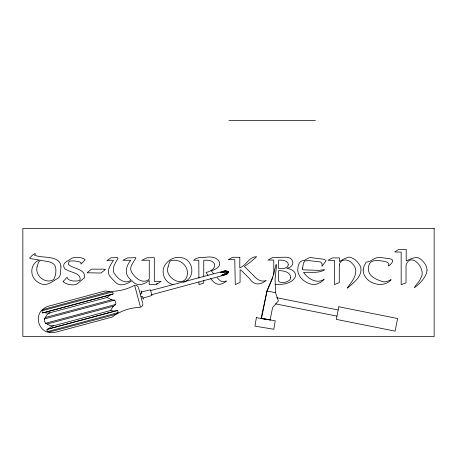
<?xml version="1.0" encoding="UTF-8"?>
<svg xmlns="http://www.w3.org/2000/svg" width="457" height="457" viewBox="0 0 457 457"><rect width="100%" height="100%" fill="white"/><g stroke="black" fill="none" stroke-linecap="round" stroke-linejoin="round"><path stroke-width="0.69" d="M107.092 297.473L111.542 299.775L114.501 300.152L115.09 300.803L115.85 303.625L115.667 304.482L113.296 306.276L47.151 324.002L45.511 323.282L44.466 321.237L44.352 318.946L47.18 314.559L49.944 312.788L107.092 297.473L110.246 294.879L112.879 294.097L113.165 293.611L112.788 292.2L112.302 291.926L105.344 290.96L48.196 306.27C45.603 307.098 42.044 308.926 41.947 312.034L42.684 312.902L44.186 312.577L110.246 294.879M142.835 304.299L142.395 305.847L141.276 307.001M272.829 276.873L266.991 290.995L261.49 318.512L267.419 319.7M270.053 320.226L272.589 307.538L278.353 300.98L275.554 292.709L275.085 279.124L276.599 264.694L276.022 264.58L272.389 278.581L266.991 290.995L261.09 318.449M63.106 281.558L67.099 277.279C67.533 281.346 76.473 281.758 79.981 280.255C81.557 273.2 71.263 272.578 67.208 270.093L65.374 269.219L64.306 268.168C61.518 262.284 68.287 261.33 71.56 258.279C75.622 256.531 81.317 257.268 85.025 259.348L83.791 261.415L80.963 264.032L81.032 262.649L79.712 261.89L74.468 260.947L70.892 260.964L69.35 261.164L68.858 261.832L68.55 264.574C73.303 268.916 85.659 268.83 84.699 277.713C81.517 279.655 79.158 282.809 75.936 284.574C71.635 285.482 66.105 284.425 63.14 281.632M47.088 329.348L46.888 330.468C48.528 333.113 52.521 332.913 55.183 332.336L112.331 317.021L117.866 312.702L118.152 312.222L117.775 310.811L117.289 310.537L114.598 311.177L47.088 329.348L117.289 310.537M48.562 328.869L50.698 326.966L53.435 325.818L110.583 310.509L114.598 311.177M110.583 310.509L113.296 306.276M42.153 309.76C34.886 316.598 38.491 330.045 48.196 332.336M228.671 272.252L226.758 274.44L221.074 275.468L228.671 272.252L221.074 275.468M42.872 309.566L109.36 291.629M157.585 283.683L161.195 281.415L154.3 281.449L154.3 257.679L147.005 257.754L141.71 260.33L149.256 260.182L149.256 279.238C142.59 284.78 134.661 277.702 131.405 271.726C128.691 266.574 134.198 262.084 135.9 257.679L127.594 257.897L122.91 260.33L130.748 260.256C125.715 266.511 123.836 274.611 131.148 279.998C125.618 284.682 118.529 279.467 115.164 274.646C110.571 269.459 115.427 262.918 118.14 258.171L117.466 257.645L110.862 257.788L106.904 260.69L110.28 260.182L113.513 260.364C110.246 265.06 105.481 272.195 110.788 277.348L114.998 281.815C119.705 287.533 127.126 283.986 132.022 280.724C136.483 286.819 144.258 284.854 149.188 280.398L149.222 284.5L155.466 284.351L157.585 283.683A4.953 4.953 0 0 1 156.26 284.208M183.565 282.232C195.91 278.159 193.722 259.799 181.812 257.714C174.763 255.817 166.611 260.553 163.937 267.099C161.201 274.229 165.445 282.917 173.083 284.551M116.518 314.205C123.75 309.875 132.113 307.487 140.539 307.344L134.615 285.237C127.983 288.91 120.488 291 112.913 291.28M141.002 296.907L142.613 296.467L143.355 299.244M220.303 272.572L225.729 270.618L228.489 271.561L220.303 272.572L228.489 271.561M42.107 310.737L112.302 291.926M42.684 312.902L112.879 294.097M45.414 317.495L111.542 299.775M141.03 292.08L150.444 289.795L151.964 295.479L142.67 298.204M44.352 318.946L114.501 300.152M150.656 290.595L225.729 270.618M140.253 294.045L141.847 293.617L141.104 290.841M151.753 294.685L226.758 274.44M45.511 323.282L115.667 304.482M47.677 331.514L117.866 312.702M115.484 314.427L48.922 332.142M49.944 312.788L46.997 313.159L44.186 312.577M228.951 120.654L315.41 120.499M275.125 284.431C282.232 284.768 291.703 283.957 295.256 276.982C296.93 271.789 291.086 268.727 286.745 268.35C296.045 266.62 294.125 256.457 284.894 257.245L272.738 257.428L267.985 260.113L273.754 260.004L273.869 274.451M53.435 325.818L50.156 325.67L47.151 324.002M135.421 285.162L136.969 285.608L138.128 286.728M266.991 290.995L275.554 292.709M276.828 297.724L338.186 309.983M275.6 303.871L336.958 316.13M261.547 318.226L270.11 319.934M217.269 277.747C219.343 280.495 222.793 283.471 226.232 280.832L226.489 281.266C219.549 286.099 215.521 285.202 210.563 278.427M213.533 273.646L211.425 271.001C214.796 269.356 220.08 267.705 219.771 263.232C218.395 257.314 210.985 256.383 205.873 257.245C201.6 257.577 196.956 256.914 193.642 260.256L198.795 260.222L198.904 278.113M207.941 275.428L206.09 272.521C219.617 268.927 216.012 258.708 203.771 260.364L203.731 276.816M228.449 271.418L228.711 272.395M226.061 271.846L226.426 273.212M138.471 287.459L142.761 303.488M198.944 282.049L198.978 284.642L203.731 283.009L203.731 280.261M239.816 257.314L239.776 267.842C246.414 265.534 248.962 256.674 256.651 256.697L250.499 262.072L244.421 266.5L254.475 276.445C257.411 279.992 261.964 282.317 266.305 280.398C260.159 285.042 254.503 285.871 249.465 278.513L241.227 270.31L240.085 269.767L240.068 282.432L235.275 284.574L234.767 259.639L228.237 259.713L232.63 257.28L239.816 257.314M60.93 266.899L60.387 274.303A6.649 6.649 0 0 1 58.09 278.187C53.218 280.752 48.351 285.648 42.398 284.328C38.588 283.134 34.943 280.678 33.167 277.005C29.934 270.755 32.47 262.575 39.371 260.039L30.625 258.622L29.608 258.079C31.202 256.617 34.047 252.83 35.56 253.835L34.509 255.246L36.326 255.754C43.569 258.239 60.484 255.246 60.93 266.899M302.568 268.025L302.5 269.801L318.866 270.384L324.344 269.653L324.419 269.944C318.169 273.583 310.423 271.818 303.585 272.412C307.858 278.644 317.078 284.483 324.162 279.198C321.779 282.215 317.632 284.34 313.748 284.608C306.31 283.957 297.77 277.707 297.741 269.727C298.09 265.266 298.941 260.519 304.242 260.473C306.921 259.142 309.309 256.628 312.588 257.862L323.436 259.205L325.178 259.856L326.012 260.907L321.951 266.317L322.111 264.049L321.054 262.352L320.208 261.924L308.704 260.564L304.928 260.947L303.568 262.866L302.568 268.025M168.096 266.859C163.972 276.845 181.955 287.87 186.599 277.422C190.466 267.448 180.509 257.639 170.484 260.838L169.484 262.032L168.096 266.859M363.132 269.984C363.401 282.763 382.098 289.43 390.964 280.032L391.038 279.49C389.244 280.735 386.096 282.209 383.309 281.798C377.242 279.935 368.65 276.833 368.393 269.367C367.988 258.736 377.145 260.016 384.417 261.415C386.742 261.621 389.952 263.272 388.536 265.917L388.878 265.883C398.315 257.794 388.187 258.873 380.892 257.554C375.197 256.183 371.678 261.935 366.143 262.141L364.058 265.991L363.132 269.984M37.126 266.551C34.526 275.617 45.569 284.522 53.635 279.598C55.805 275.891 56.4 271.23 55.526 267.025C53.652 260.701 45.38 261.684 40.427 260.182L38.485 262.261L37.126 266.551M339.311 264.957L339.254 282.723L334.393 284.534L334.393 260.399L327.972 260.29L332.507 257.897L339.437 257.897L339.437 261.564C342.402 259.587 345.618 257.891 349.091 257.062C354.329 257.925 358.477 262.244 360.653 266.905C362.904 276.142 353.507 282.809 347.36 288.144L347.166 288.019C352.518 281.141 360.682 271.024 351.993 263.306C348.554 258.942 340.494 258.188 339.311 264.957M427.078 270.184C426.078 277.707 420.012 283.409 414.305 287.836C415.647 284.654 419.829 281.712 420.84 277.805C426.855 269.504 411.026 250.95 406.033 264.991L406.033 282.9L401.166 284.717L401.166 252.161L394.745 251.944L398.63 249.442L406.21 249.442L406.21 260.838C411.02 259.028 416.978 255.137 421.383 259.822C424.376 262.449 427.067 266.048 427.078 270.184M256.377 317.672L254.983 326.149L273.823 329.257L275.223 320.78L256.377 317.672M338.826 306.784L336.312 319.374L395.099 331.125L397.613 318.529L338.826 306.784M290.669 277.639L290.224 279.381C288.099 282.255 281.066 284.037 278.656 281.289L278.656 270.561C283.363 270.755 290.509 271.641 290.669 277.639M105.167 269.653L101.031 273.029L87.098 272.778L91.417 269.15L103.933 269.15L105.167 269.653M288.27 264.792L287.687 266.471C285.391 268.945 281.712 268.619 278.656 268.533L278.656 260.113C281.855 260.056 285.682 260.073 287.893 262.786L288.27 264.792M434.15 228.374L22.85 228.374L22.85 336.501L434.15 336.501L434.15 228.374"/></g></svg>
